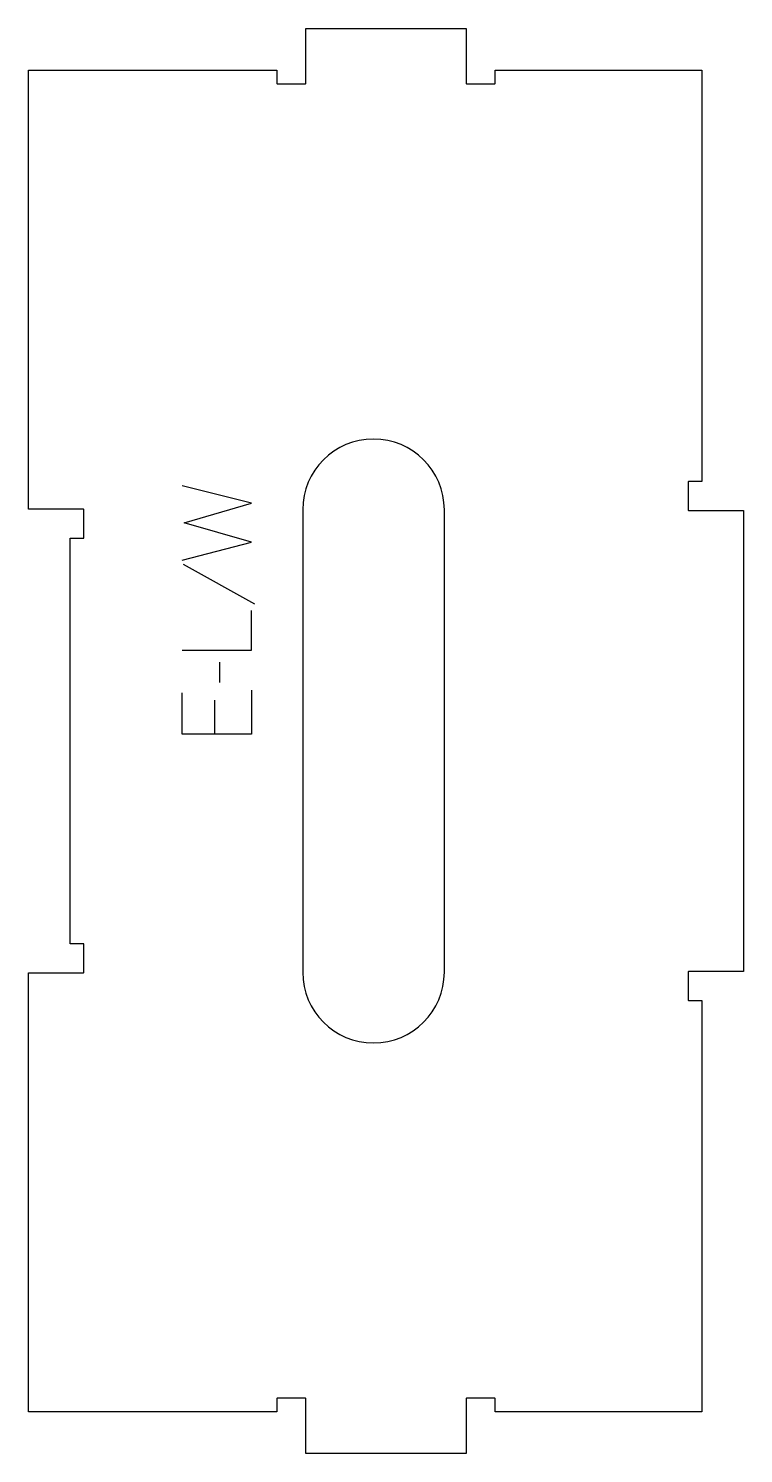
# Model space of a CAD drawing. Header units: millimetres. Extents: x -152 to 158, y -308 to 308.
import ezdxf

# ---------------------------------------------------------------- set-up
doc = ezdxf.new("R2010")
doc.units = ezdxf.units.MM
for name, color, linetype, true_color in [('1_ANYTOOL_1MMDEEP_LABELS_S', 2, 'Continuous', 0xffff00), ('3_ANYTOOL_CUTTHROUGH_INSID', 4, 'Continuous', 0x00ffff), ('4_ANYTOOL_CUTTHROUGH_OUTSI', 5, 'Continuous', 0x0000ff)]:
    doc.layers.add(name, color=color, linetype=linetype, true_color=true_color)

msp = doc.modelspace()

# ---------------------------------------------------------------- linework, layer by layer
at = {"layer": '1_ANYTOOL_1MMDEEP_LABELS_S'}
for p, q in [((-84.96, 76.54), (-54.19, 59.36)), ((-69.31, 34.16), (-69.23, 25.37)), ((-71.5, 17.66), (-71.5, 3))]:
    msp.add_line(p, q, dxfattribs=at)
for points in [[(-85.43, 78.26), (-55.43, 85.97), (-84.53, 94.41), (-55.43, 102.9), (-85.43, 110.4)], [(-85.43, 39.3), (-55.43, 39.3), (-55.43, 56.4)], [(-55.43, 21.94), (-55.43, 3), (-85.43, 3), (-85.43, 20.83)]]:
    msp.add_lwpolyline(points, dxfattribs=at)
at = {"layer": '3_ANYTOOL_CUTTHROUGH_INSID'}
msp.add_lwpolyline([(28.02, -100), (28.02, 100, 1), (-33.27, 100), (-33.27, -100, 1)], format="xyb", close=True, dxfattribs=at)
at = {"layer": '4_ANYTOOL_CUTTHROUGH_OUTSI'}
msp.add_lwpolyline([(-133.98, -87.75), (-133.98, 87.75), (-128.23, 87.75, 0.414214), (-127.98, 88), (-127.98, 100, 0.414214), (-128.23, 100.25), (-151.98, 100.25), (-151.98, 290.25), (-44.48, 290.25), (-44.48, 284.5, 0.414214), (-44.23, 284.25), (-32.23, 284.25, 0.414214), (-31.98, 284.5), (-31.98, 308.25), (37.52, 308.25), (37.52, 284.5, 0.414214), (37.77, 284.25), (49.77, 284.25, 0.414214), (50.02, 284.5), (50.02, 290.25), (139.52, 290.25), (139.52, 112.25), (133.77, 112.25, 0.414214), (133.52, 112), (133.52, 100, 0.414214), (133.77, 99.75), (157.52, 99.75), (157.52, -99.75), (133.77, -99.75, 0.414214), (133.52, -100), (133.52, -112, 0.414214), (133.77, -112.25), (139.52, -112.25), (139.52, -290.25), (50.02, -290.25), (50.02, -284.5, 0.414214), (49.77, -284.25), (37.77, -284.25, 0.414214), (37.52, -284.5), (37.52, -308.25), (-31.98, -308.25), (-31.98, -284.5, 0.414214), (-32.23, -284.25), (-44.23, -284.25, 0.414214), (-44.48, -284.5), (-44.48, -290.25), (-151.98, -290.25), (-151.98, -100.25), (-128.23, -100.25, 0.414214), (-127.98, -100), (-127.98, -88, 0.414214), (-128.23, -87.75)], format="xyb", close=True, dxfattribs=at)

doc.saveas('drawing.dxf')
